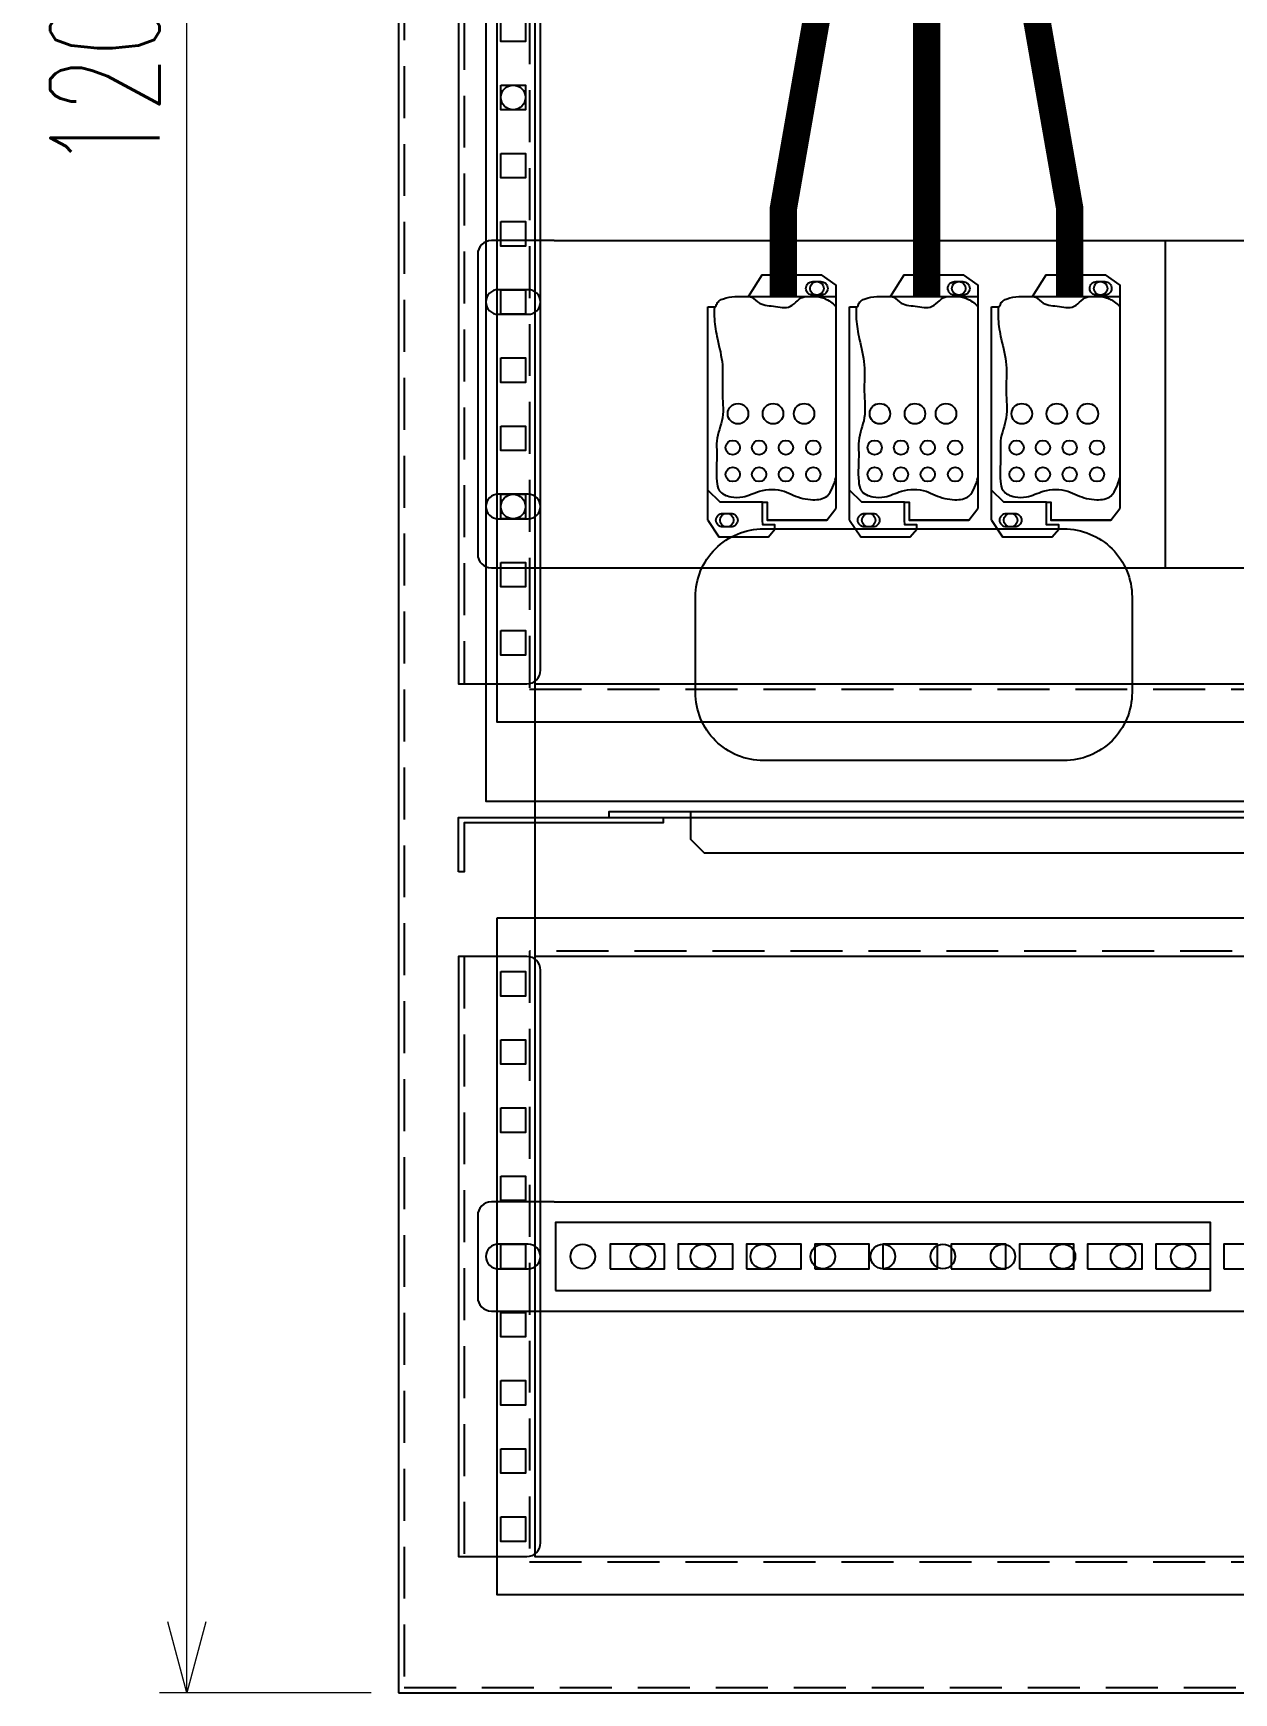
# Model space of a CAD drawing. Header units: millimetres. Extents: x -33730 to 17150, y -76829 to -27437.
# Drawn here: x -3987 to -3547, y -32970 to -32361 of the extents above; entities that cross this region are included whole.
import ezdxf

# ---------------------------------------------------------------- set-up
doc = ezdxf.new("R2010")
doc.units = ezdxf.units.MM
doc.header["$LTSCALE"] = 3
doc.linetypes.add('HIDDEN', pattern=[9.525, 6.35, -3.175])
doc.layers.add('@.HIDDEN', color=8, linetype='HIDDEN')
doc.layers.add('@.VISIBLE', color=7, linetype='Continuous')
doc.styles.add('Ann_w01', font='romans.shx', dxfattribs={"width": 0.6, "bigfont": 'chineset.shx'})
doc.dimstyles.new('Dim 01_SC20', dxfattribs={"dimscale": 20, "dimtxt": 2, "dimasz": 1.3, "dimexe": 0.5, "dimexo": 0.5, "dimgap": 0.5, "dimtad": 1, "dimdec": 1, "dimzin": 12, "dimdsep": 46, "dimtxsty": 'Ann_w01', "dimblk": 'OPEN30', "dimcen": 1.5, "dimclrd": 6, "dimclre": 6, "dimclrt": 3, "dimadec": 1, "dimazin": 3, "dimtm": 1e-09, "dimtfac": 1, "dimtdec": 1, "dimtix": 1, "dimtmove": 0, "dimatfit": 3, "dimldrblk": 'OPEN30', "dimfxl": 1, "dimtolj": 1, "dimlwd": 0, "dimlwe": 0, "dimarcsym": 0})

# ---------------------------------------------------------------- blocks, each defined once
blk = doc.blocks.new('_Open30')
at = {"color": 0, "linetype": 'ByBlock', "lineweight": -2}
for p, q in [((-1, 0.268), (0, 0)), ((0, 0), (-1, -0.268)), ((0, 0), (-1, 0))]:
    blk.add_line(p, q, dxfattribs=at)
blk = doc.blocks.new('*D160')
at = {"layer": '@.VISIBLE', "color": 6, "lineweight": 0, "transparency": 16777216}
for p, q in [((-3868.23, -31769.55), (-3940.88, -31769.55)), ((-3930.88, -32943.55), (-3930.88, -31795.55)), ((-3863.23, -32969.55), (-3940.88, -32969.55))]:
    blk.add_line(p, q, dxfattribs=at)
at = {"layer": 'Defpoints', "color": 0, "transparency": 16777216}
for p in [(-3930.88, -31769.55), (-3858.23, -31769.55), (-3853.23, -32969.55)]:
    blk.add_point(p, dxfattribs=at)
at = {"layer": '@.VISIBLE', "color": 6, "lineweight": 0, "transparency": 16777216, "xscale": 26, "yscale": 26, "zscale": 26}
for p, rotation in [((-3930.88, -31769.55), 90), ((-3930.88, -32969.55), 270)]:
    blk.add_blockref('_Open30', p, dxfattribs=dict(at, rotation=rotation))
at = {"layer": '@.VISIBLE', "color": 3, "transparency": 16777216, "insert": (-3960.88, -32369.55), "char_height": 40, "attachment_point": 5, "rotation": 90, "style": 'Ann_w01'}
blk.add_mtext('\\A1;1200', dxfattribs=at)
blk = doc.blocks.new('*U135')
at = {"layer": '@.VISIBLE', "color": 151}
blk.add_lwpolyline([(-4.5, 4.5), (4.5, 4.5), (4.5, -4.5), (-4.5, -4.5)], close=True, dxfattribs=at)
blk = doc.blocks.new('*U136')
at = {"layer": '@.VISIBLE', "color": 0, "linetype": 'ByBlock', "lineweight": -2}
for p in [(0, 200), (0, 175), (0, 150), (0, 125), (0, 100), (0, 75), (0, 50), (0, 25), (0, 0)]:
    blk.add_blockref('*U135', p, dxfattribs=at)
blk = doc.blocks.new('*U137')
at = {"layer": '@.VISIBLE', "color": 151}
blk.add_lwpolyline([(-4.5, 4.5), (4.5, 4.5), (4.5, -4.5), (-4.5, -4.5)], close=True, dxfattribs=at)
blk = doc.blocks.new('*U138')
at = {"layer": '@.VISIBLE', "color": 0, "linetype": 'ByBlock', "lineweight": -2}
for p in [(0, 225), (0, 200), (0, 175), (0, 150), (0, 125), (0, 100), (0, 75), (0, 50), (0, 25), (0, 0)]:
    blk.add_blockref('*U137', p, dxfattribs=at)
blk = doc.blocks.new('Oval 20x9')
at = {"layer": '@.VISIBLE', "color": 2}
blk.add_lwpolyline([(-5.5, -4.5), (5.5, -4.5, 0.414214), (10, 0), (10, 0, 0.414214), (5.5, 4.5), (-5.5, 4.5, 0.414214), (-10, 0), (-10, 0, 0.414214)], format="xyb", close=True, dxfattribs=at)
blk = doc.blocks.new('*U81')
at = {"layer": '@.HIDDEN', "linetype": 'HIDDEN'}
for p, q in [((333.5, 1.5), (333.5, -1.5)), ((332, 0), (335, 0))]:
    blk.add_line(p, q, dxfattribs=at)
at = {"layer": '@.VISIBLE'}
for p, q in [((28, 60), (639, 60)), ((28, -60), (639, -60))]:
    blk.add_line(p, q, dxfattribs=at)
for points in [[(28, 60), (5, 60, 0.414214), (0, 55), (0, -55, 0.414214), (5, -60), (28, -60)], [(639, -60), (662, -60, 0.414214), (667, -55), (667, 55, 0.414214), (662, 60), (639, 60)]]:
    blk.add_lwpolyline(points, format="xyb", dxfattribs=at)
for p in [(13, 37.5), (13, -37.5)]:
    blk.add_blockref('Oval 20x9', p, dxfattribs=at)
at = {"layer": '@.VISIBLE', "xscale": -1}
for p in [(654, 37.5), (654, -37.5)]:
    blk.add_blockref('Oval 20x9', p, dxfattribs=at)
blk = doc.blocks.new('A$C6de9fdf8')
at = {"ltscale": 20}
for points in [[(14.97, 88.06), (19.98, 96), (41.6, 96), (47, 92.25), (47, 88.06)], [(9.96, 88.06), (47, 88.06), (47, 10.31)], [(0, 6.09), (0, 84.27)], [(0, 6.09), (4.08, 0), (22.23, 0), (24.62, 2.84), (24.62, 4.33), (20.21, 4.33), (20.13, 6.09), (20.13, 12.68), (4.54, 12.68), (0, 17.11)], [(20.13, 12.68), (21.79, 12.68), (21.79, 6.09), (43.69, 6.09), (47, 10.31)], [(43.69, 6.09), (21.79, 6.09)]]:
    blk.add_lwpolyline(points, dxfattribs=at)
at = {"color": 3, "ltscale": 20}
for points in [[(38.5, 93.59), (41.5, 93.59, -0.414214), (44, 91.09), (44, 91.09, -0.414214), (41.5, 88.59), (38.5, 88.59, -0.414214), (36, 91.09), (36, 91.09, -0.414214)], [(5.5, 8.59), (8.5, 8.59, -0.414214), (11, 6.09), (11, 6.09, -0.414214), (8.5, 3.59), (5.5, 3.59, -0.414214), (3, 6.09), (3, 6.09, -0.414214)]]:
    blk.add_lwpolyline(points, format="xyb", close=True, dxfattribs=at)
at = {"color": 4, "ltscale": 20}
for centre in [(40, 91.09), (7, 6.09)]:
    blk.add_circle(centre, 2.5, dxfattribs=at)
at = {"ltscale": 20}
for centre, radius in [((11.1, 45.13), 3.75), ((23.93, 45.13), 3.75), ((35.32, 45.13), 3.75), ((9.17, 32.7), 2.63), ((18.82, 32.7), 2.63), ((28.64, 32.7), 2.63), ((38.68, 32.7), 2.63), ((9.17, 22.87), 2.63), ((18.82, 22.87), 2.63), ((28.64, 22.87), 2.63), ((38.68, 22.87), 2.63)]:
    blk.add_circle(centre, radius, dxfattribs=at)
for points in [[(0, 84.27), (2.3, 84.27), (2.56, 84.27), (3.43, 85.58), (4.25, 86.5), (5.75, 87.31), (9.96, 88.06), (14.97, 88.06), (15.23, 88.06), (18.28, 86.12), (24.05, 84.52), (30.28, 84.52), (35.71, 88.06), (36.42, 88.06)], [(40.26, 88.06), (42.2, 87.61), (43.94, 86.83), (45.98, 85.41), (47, 84.52)], [(2.43, 84.27), (2.44, 79.84), (3.55, 72.58), (5.37, 63.01), (5.37, 53.33), (5.37, 43.59), (3.33, 35.14), (3.33, 30.77), (3.33, 20.23), (4.22, 17.01), (8.53, 14.63), (12.81, 14.63), (18.99, 16.68), (28.02, 16.68), (31.35, 15.26), (38.57, 13.6), (43.72, 14.94), (45.78, 18.03), (47, 21.59)]]:
    blk.add_spline(points, degree=3, dxfattribs=at)
blk = doc.blocks.new('*U92')
at = {"layer": '@.HIDDEN', "linetype": 'HIDDEN'}
for p, q in [((333.5, 1.5), (333.5, -1.5)), ((332, 0), (335, 0))]:
    blk.add_line(p, q, dxfattribs=at)
at = {"layer": '@.VISIBLE'}
for p, q in [((28, 20), (639, 20)), ((28, -20), (639, -20))]:
    blk.add_line(p, q, dxfattribs=at)
for points in [[(28, 20), (5, 20, 0.414214), (0, 15), (0, -15, 0.414214), (5, -20), (28, -20)], [(639, -20), (662, -20, 0.414214), (667, -15), (667, 15, 0.414214), (662, 20), (639, 20)]]:
    blk.add_lwpolyline(points, format="xyb", dxfattribs=at)
blk.add_blockref('Oval 20x9', (13, 0), dxfattribs=at)
blk.add_blockref('Oval 20x9', (13, 0), dxfattribs=at)
at = {"layer": '@.VISIBLE', "xscale": -1}
blk.add_blockref('Oval 20x9', (654, 0), dxfattribs=at)
blk.add_blockref('Oval 20x9', (654, 0), dxfattribs=at)
blk = doc.blocks.new('*U125')
at = {"layer": '@.VISIBLE'}
blk.add_lwpolyline([(-10, -4.5), (10, -4.5), (10, 4.5), (-10, 4.5)], close=True, dxfattribs=at)
blk = doc.blocks.new('*U126')
at = {"layer": '@.VISIBLE', "color": 0, "linetype": 'ByBlock', "lineweight": -2}
for p in [(0, 0), (25, 0), (50, 0), (75, 0), (100, 0), (125, 0), (150, 0), (175, 0), (200, 0), (225, 0), (250, 0), (275, 0), (300, 0), (325, 0), (350, 0), (375, 0), (400, 0), (425, 0), (450, 0), (475, 0), (500, 0), (525, 0), (550, 0)]:
    blk.add_blockref('*U125', p, dxfattribs=at)
blk = doc.blocks.new('A$Cd8c6fb24')
at = {"layer": '@.VISIBLE', "color": 2}
blk.add_lwpolyline([(661, 406), (0, 406), (0, 0), (661, 0)], close=True, dxfattribs=at)
for centre in [(10, 333), (651, 333), (10, 258), (651, 258), (10, 108), (651, 108)]:
    blk.add_circle(centre, 4.5, dxfattribs=at)

msp = doc.modelspace()

# ---------------------------------------------------------------- linework, layer by layer
at = {"layer": '@.VISIBLE', "color": 151, "linetype": 'HIDDEN'}
for p, q in [((-3829.23, -31869.55), (-3829.23, -32599.55)), ((-3829.23, -32699.55), (-3829.23, -32919.55))]:
    msp.add_line(p, q, dxfattribs=at)
at = {"layer": '@.VISIBLE'}
msp.add_line((-3572.23, -32437.05), (-3572.23, -32557.05), dxfattribs=at)
for points in [[(-3853.23, -32969.55), (-3128.23, -32969.55), (-3128.23, -31799.55), (-3853.23, -31799.55)], [(-3164.23, -32613.55), (-3164.23, -31855.55), (-3817.23, -31855.55), (-3817.23, -32613.55)], [(-3178.23, -32599.55), (-3178.23, -31869.55), (-3803.23, -31869.55), (-3803.23, -32599.55)], [(-3817.23, -32685.55), (-3817.23, -32933.55), (-3164.23, -32933.55), (-3164.23, -32685.55)], [(-3803.23, -32699.55), (-3803.23, -32919.55), (-3178.23, -32919.55), (-3178.23, -32699.55)], [(-3795.73, -32822.05), (-3555.73, -32822.05), (-3555.73, -32797.05), (-3795.73, -32797.05)]]:
    msp.add_lwpolyline(points, close=True, dxfattribs=at)
at = {"layer": '@.VISIBLE', "linetype": 'HIDDEN'}
for points in [[(-3851.23, -32967.55), (-3130.23, -32967.55), (-3130.23, -31801.55), (-3851.23, -31801.55)], [(-3176.23, -32601.55), (-3176.23, -31867.55), (-3805.23, -31867.55), (-3805.23, -32601.55)], [(-3805.23, -32697.55), (-3805.23, -32921.55), (-3176.23, -32921.55), (-3176.23, -32697.55)]]:
    msp.add_lwpolyline(points, close=True, dxfattribs=at)
at = {"layer": '@.VISIBLE', "color": 151}
for points in [[(-3806.23, -31869.55), (-3831.23, -31869.55), (-3831.23, -32599.55), (-3806.23, -32599.55, 0.414214), (-3801.23, -32594.55), (-3801.23, -31874.55, 0.414214)], [(-3806.23, -32699.55), (-3831.23, -32699.55), (-3831.23, -32919.55), (-3806.23, -32919.55, 0.414214), (-3801.23, -32914.55), (-3801.23, -32704.55, 0.414214)]]:
    msp.add_lwpolyline(points, format="xyb", close=True, dxfattribs=at)
at = {"layer": '@.VISIBLE', "const_width": 10}
for points in [[(-3694.73, -32279.55), (-3694.73, -32325.3), (-3712.21, -32425.3), (-3712.21, -32457.58)], [(-3659.73, -32279.55), (-3659.73, -32457.58)], [(-3624.73, -32279.55), (-3624.73, -32325.3), (-3607.25, -32425.3), (-3607.25, -32457.58)]]:
    msp.add_lwpolyline(points, dxfattribs=at)
at = {"layer": '@.VISIBLE', "color": 2}
msp.add_lwpolyline([(-3719.43, -32542.73), (-3609.43, -32542.73, -0.414214), (-3584.43, -32567.73), (-3584.43, -32602.73, -0.414214), (-3609.43, -32627.73), (-3719.43, -32627.73, -0.414214), (-3744.43, -32602.73), (-3744.43, -32567.73, -0.414214)], format="xyb", close=True, dxfattribs=at)
at = {"layer": '@.VISIBLE'}
msp.add_lwpolyline([(-3803.23, -32599.55), (-3803.23, -32699.55)], dxfattribs=at)
at = {"layer": '@.VISIBLE', "color": 6}
msp.add_lwpolyline([(-3831.23, -32668.55), (-3831.23, -32648.55), (-3756.23, -32648.55), (-3756.23, -32650.55), (-3829.23, -32650.55), (-3829.23, -32668.55)], close=True, dxfattribs=at)
at = {"layer": '@.VISIBLE', "color": 3}
msp.add_lwpolyline([(-3776.23, -32648.55), (-3205.23, -32648.55), (-3205.23, -32646.55), (-3776.23, -32646.55)], close=True, dxfattribs=at)
msp.add_lwpolyline([(-3746.23, -32646.55), (-3746.23, -32656.55), (-3741.23, -32661.55), (-3240.23, -32661.55), (-3235.23, -32656.55), (-3235.23, -32646.55)], dxfattribs=at)
at = {"layer": '@.VISIBLE'}
for centre in [(-3785.73, -32809.55), (-3763.73, -32809.55), (-3741.73, -32809.55), (-3719.73, -32809.55), (-3697.73, -32809.55), (-3675.73, -32809.55), (-3653.73, -32809.55), (-3631.73, -32809.55), (-3609.73, -32809.55), (-3587.73, -32809.55), (-3565.73, -32809.55)]:
    msp.add_circle(centre, 4.5, dxfattribs=at)

# ---------------------------------------------------------------- block references
for name, p in [('*U138', (-3811.23, -32584.55)), ('A$Cd8c6fb24', (-3821.23, -32642.55)), ('*U81', (-3824.23, -32497.05)), ('A$C6de9fdf8', (-3739.93, -32545.64)), ('A$C6de9fdf8', (-3687.93, -32545.64)), ('A$C6de9fdf8', (-3635.93, -32545.64)), ('*U136', (-3811.23, -32909.55)), ('*U92', (-3824.23, -32809.55)), ('*U126', (-3765.73, -32809.55))]:
    msp.add_blockref(name, p, dxfattribs=at)

# ---------------------------------------------------------------- dimensions: what is measured, and where the dimension line sits
dim = msp.add_linear_dim(base=(-3930.88, -31769.55), p1=(-3853.23, -32969.55), p2=(-3858.23, -31769.55), angle=90, dimstyle='Dim 01_SC20', dxfattribs=at)
dim.commit()
dim.dimension.update_dxf_attribs({"geometry": '*D160', "text_midpoint": (-3960.88, -32369.55)})

doc.saveas('drawing.dxf')
